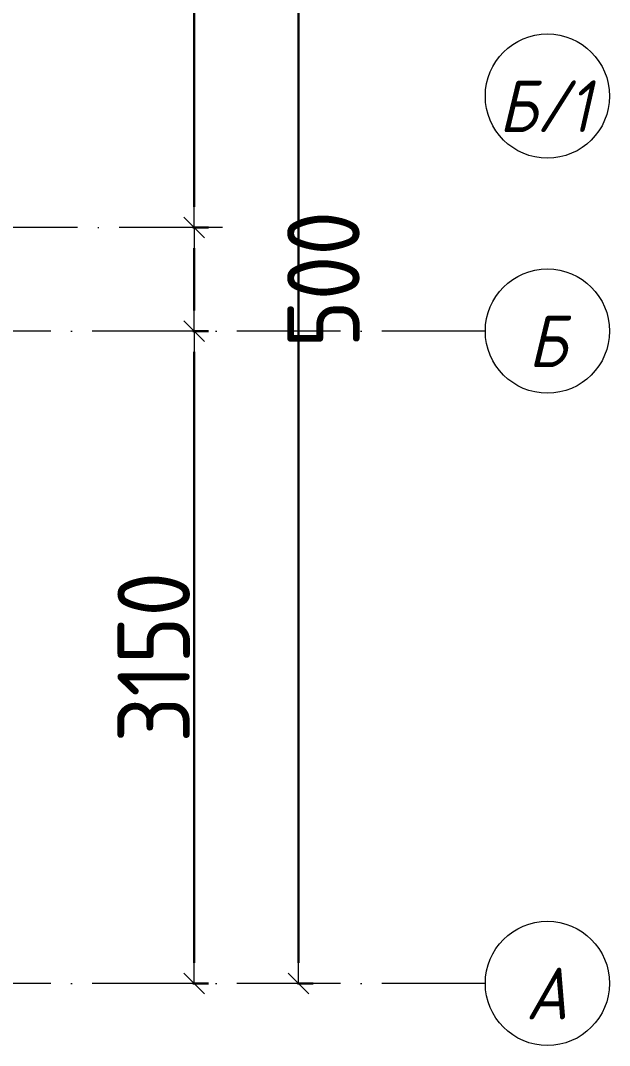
# Model space of a CAD drawing. Header units: millimetres. Extents: x -213536 to 1564669, y -45299 to 942238.
# Drawn here: x 534654 to 537500, y 424935 to 429885 of the extents above; entities that cross this region are included whole.
import ezdxf

# ---------------------------------------------------------------- set-up
doc = ezdxf.new("R2010")
doc.units = ezdxf.units.MM
doc.linetypes.add('50_200_ШТРИХ_1Т_ш5_п1_п1_', pattern=[700, 500, -100, 0, -100])
for name, color, linetype, lineweight in [('Оси', 7, 'Continuous', 9), ('Оси-1', 7, 'Continuous', 20), ('Оси-2', 7, '50_200_ШТРИХ_1Т_ш5_п1_п1_', 9), ('Размеры', 7, 'Continuous', 15)]:
    doc.layers.add(name, color=color, linetype=linetype, lineweight=lineweight)
doc.styles.add('ISOCPEUR_I_1', font='isocpeui.ttf', dxfattribs={"width": 0.85, "height": 2.5})
doc.styles.add('СПДС', font='isocpeur.ttf', dxfattribs={"width": 0.9})
doc.dimstyles.new('Размера А3', dxfattribs={"dimtxt": 200, "dimasz": 100, "dimexe": 70, "dimexo": 100, "dimgap": 20, "dimtad": 1, "dimdec": 0, "dimrnd": 10, "dimzin": 0, "dimdsep": 46, "dimtxsty": 'СПДС', "dimblk": 'ARROWHEAD_6', "dimcen": 1, "dimclrd": 256, "dimclre": 256, "dimclrt": 256, "dimazin": 0, "dimtfac": 1, "dimtdec": 0, "dimtmove": 2, "dimatfit": 3, "dimfxl": 1, "dimtolj": 1, "dimtzin": 0, "dimarcsym": 0})

# ---------------------------------------------------------------- blocks, each defined once
blk = doc.blocks.new('Ось сетки - Круг_Ø6_00__ISO-2_5_0_9K_-16731441-АИ2_03_План отделки стен 3-го этажа _Часть 2_')
at = {"layer": 'Оси-1'}
blk.add_circle((0, 0), 3, dxfattribs=at)
blk = doc.blocks.new('ARROWHEAD_6')
at = {"color": 0, "linetype": 'Continuous'}
for p, q in [((-0.5, -0.5), (0.5, 0.5)), ((0, 0), (-1, 0))]:
    blk.add_line(p, q, dxfattribs=at)
blk = doc.blocks.new('*D4758')
at = {"layer": 'Defpoints', "color": 0, "transparency": 16777216}
for p in [(535386.8, 428385.4), (535492.9, 428385.4), (535386.8, 425235.4)]:
    blk.add_point(p, dxfattribs=at)
at = {"layer": 'Размеры', "lineweight": -2, "transparency": 16777216}
for p, q in [((535486.8, 428385.4), (535562.9, 428385.4)), ((535492.9, 425335.4), (535492.9, 428285.4)), ((535486.8, 425235.4), (535562.9, 425235.4))]:
    blk.add_line(p, q, dxfattribs=at)
at = {"layer": 'Размеры', "lineweight": -2, "transparency": 16777216, "xscale": 100, "yscale": 100, "zscale": 100}
for p, rotation in [((535492.9, 428385.4), 90), ((535492.9, 425235.4), 270)]:
    blk.add_blockref('ARROWHEAD_6', p, dxfattribs=dict(at, rotation=rotation))
at = {"layer": 'Размеры', "transparency": 16777216, "insert": (535297.9, 426810.4), "char_height": 350, "width": 2.3, "attachment_point": 5, "rotation": 90, "style": 'СПДС'}
blk.add_mtext('\\A1;3150', dxfattribs=at)
blk = doc.blocks.new('*D4759')
at = {"layer": 'Defpoints', "color": 0, "transparency": 16777216}
for p in [(535386.8, 428885.4), (535492.9, 428885.4), (535386.8, 428385.4)]:
    blk.add_point(p, dxfattribs=at)
at = {"layer": 'Размеры', "lineweight": -2, "transparency": 16777216}
for p, q in [((535486.8, 428885.4), (535562.9, 428885.4)), ((535492.9, 428485.4), (535492.9, 428785.4)), ((535486.8, 428385.4), (535562.9, 428385.4))]:
    blk.add_line(p, q, dxfattribs=at)
at = {"layer": 'Размеры', "lineweight": -2, "transparency": 16777216, "xscale": 100, "yscale": 100, "zscale": 100}
for p, rotation in [((535492.9, 428885.4), 90), ((535492.9, 428385.4), 270)]:
    blk.add_blockref('ARROWHEAD_6', p, dxfattribs=dict(at, rotation=rotation))
at = {"layer": 'Размеры', "transparency": 16777216, "insert": (536117.9, 428635.4), "char_height": 350, "width": 1.866, "attachment_point": 5, "rotation": 90, "style": 'СПДС'}
blk.add_mtext('\\A1;500', dxfattribs=at)
blk = doc.blocks.new('*D4760')
at = {"layer": 'Defpoints', "color": 0, "transparency": 16777216}
for p in [(535386.8, 434385.4), (535492.9, 434385.4), (535386.8, 428885.4)]:
    blk.add_point(p, dxfattribs=at)
at = {"layer": 'Размеры', "lineweight": -2, "transparency": 16777216}
for p, q in [((535486.8, 434385.4), (535562.9, 434385.4)), ((535492.9, 428985.4), (535492.9, 434285.4)), ((535486.8, 428885.4), (535562.9, 428885.4))]:
    blk.add_line(p, q, dxfattribs=at)
at = {"layer": 'Размеры', "lineweight": -2, "transparency": 16777216, "xscale": 100, "yscale": 100, "zscale": 100}
for p, rotation in [((535492.9, 434385.4), 90), ((535492.9, 428885.4), 270)]:
    blk.add_blockref('ARROWHEAD_6', p, dxfattribs=dict(at, rotation=rotation))
at = {"layer": 'Размеры', "transparency": 16777216, "insert": (535297.9, 431635.4), "char_height": 350, "width": 2.488, "attachment_point": 5, "rotation": 90, "style": 'СПДС'}
blk.add_mtext('\\A1;5500', dxfattribs=at)
blk = doc.blocks.new('*D4774')
at = {"layer": 'Defpoints', "color": 0, "transparency": 16777216}
for p in [(535630.4, 474285.4), (535998.3, 474285.4), (535892.2, 425235.4)]:
    blk.add_point(p, dxfattribs=at)
at = {"layer": 'Размеры', "lineweight": -2, "transparency": 16777216}
for p, q in [((535730.4, 474285.4), (536068.3, 474285.4)), ((535998.3, 425335.4), (535998.3, 474185.4)), ((535992.2, 425235.4), (536068.3, 425235.4))]:
    blk.add_line(p, q, dxfattribs=at)
at = {"layer": 'Размеры', "lineweight": -2, "transparency": 16777216, "xscale": 100, "yscale": 100, "zscale": 100}
for p, rotation in [((535998.3, 474285.4), 90), ((535998.3, 425235.4), 270)]:
    blk.add_blockref('ARROWHEAD_6', p, dxfattribs=dict(at, rotation=rotation))
at = {"layer": 'Размеры', "transparency": 16777216, "insert": (535803.3, 449760.4), "char_height": 350, "width": 3.186, "attachment_point": 5, "rotation": 90, "style": 'СПДС'}
blk.add_mtext('\\A1;49050', dxfattribs=at)
blk = doc.blocks.new('Ось 3 этаж')
at = {"layer": 'Оси-2'}
for p, q in [((535630.4, 428885.4), (428373.3, 428885.4)), ((536900.4, 428385.4), (526392.1, 428385.4)), ((536900.4, 425235.4), (428373.3, 425235.4))]:
    blk.add_line(p, q, dxfattribs=at)
at = {"layer": 'Оси-1', "xscale": 99.99999999999993, "yscale": 99.99999999999993, "zscale": 99.99999999999993, "rotation": 89.99999999999982}
for p in [(537200.4, 429520.4), (537200.4, 428385.4), (537200.4, 425235.4)]:
    blk.add_blockref('Ось сетки - Круг_Ø6_00__ISO-2_5_0_9K_-16731441-АИ2_03_План отделки стен 3-го этажа _Часть 2_', p, dxfattribs=at)
at = {"layer": 'Оси', "char_height": 250, "attachment_point": 1, "style": 'ISOCPEUR_I_1'}
for s, insert, width in [('\\fISOCPEUR|b0|i1|c204|p34|;\\W.9;Б', (536964.9, 429596.5), 223.671), ('/1', (537149.5, 429596.5), 346.329), ('\\fISOCPEUR|b0|i1|c204|p34|;\\W.9;Б', (537107.6, 428461.5), 223.671), ('\\fISOCPEUR|b0|i1|c204|p34|;\\W.9;А', (537095.9, 425311.5), 252.532)]:
    blk.add_mtext(s, dxfattribs=dict(at, insert=insert, width=width))
at = {"layer": 'Размеры'}
for base, p1, p2, picture, middle in [((535998.3, 474285.4), (535892.2, 425235.4), (535630.4, 474285.4), '*D4774', (535803.3, 449760.4)), ((535492.9, 434385.4), (535386.8, 428885.4), (535386.8, 434385.4), '*D4760', (535297.9, 431635.4)), ((535492.9, 428885.4), (535386.8, 428385.4), (535386.8, 428885.4), '*D4759', (536117.9, 428635.4)), ((535492.9, 428385.4), (535386.8, 425235.4), (535386.8, 428385.4), '*D4758', (535297.9, 426810.4))]:
    dim = blk.add_linear_dim(base=base, p1=p1, p2=p2, angle=90, dimstyle='Размера А3', override={"dimtxt": 350}, dxfattribs=at)
    dim.commit()
    dim.dimension.update_dxf_attribs({"geometry": picture, "text_midpoint": middle})

msp = doc.modelspace()

# ---------------------------------------------------------------- block references
at = {"color": 5, "lineweight": 30}
msp.add_blockref('Ось 3 этаж', (0, 0), dxfattribs=at)

doc.saveas('drawing.dxf')
